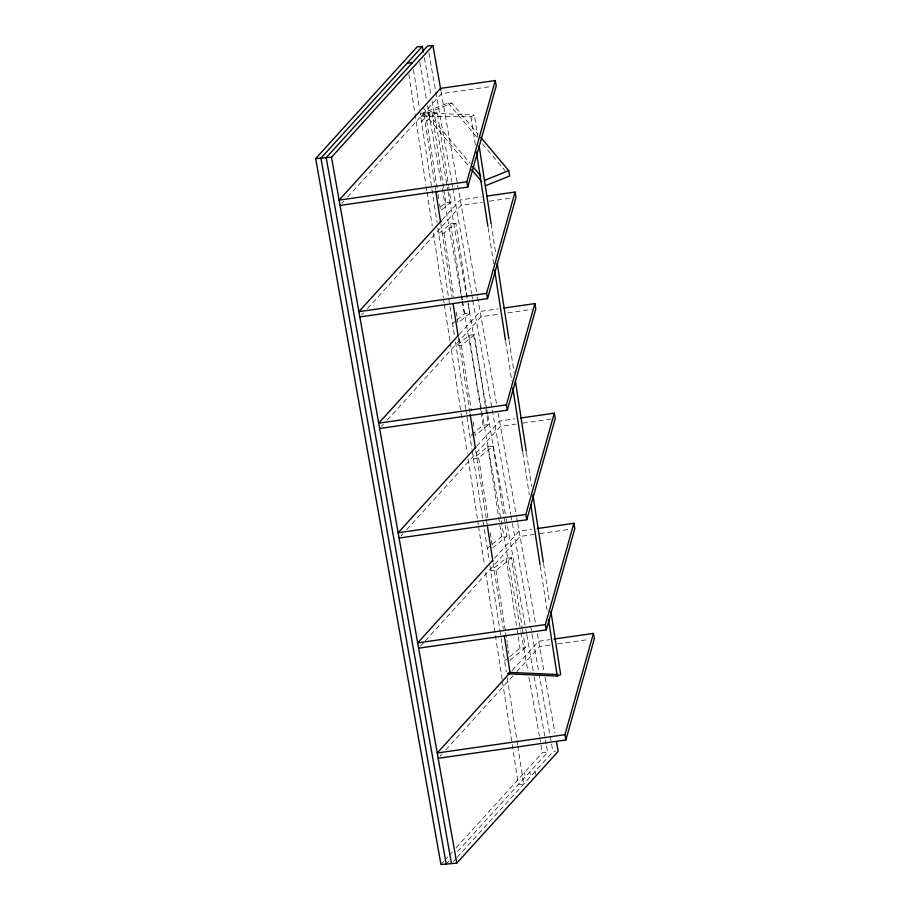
<?xml version="1.0" encoding="UTF-8"?>
<svg xmlns="http://www.w3.org/2000/svg" width="910" height="910" viewBox="0 0 910 910"><rect width="100%" height="100%" fill="white"/><g stroke="black" fill="none" stroke-linecap="round" stroke-linejoin="round"><path stroke-width="0.68" stroke-dasharray="4.55 3.41" d="M341.933 203.328L343.832 201.235M347.62 197.06L441.464 93.673L492.003 86.427M442.305 219.754L460.312 199.916L481.379 196.89M361.725 314.86L363.625 312.767M367.412 308.592L461.256 205.205L482.311 202.191M459.266 334.414L480.116 311.436L498.361 308.82M381.529 426.38L383.417 424.299M387.216 420.124L481.049 316.737L499.306 314.121M476.817 446.093L499.567 421.034L515.003 418.816M400.98 535.979L402.868 533.886M406.668 529.711L500.5 426.324L515.947 424.105M494.471 558.296L519.11 531.144L531.747 529.336M420.522 646.089L424.31 641.914M425.266 640.867L520.054 536.445L534.09 534.432M512.034 670.602L538.652 641.266L549.89 639.65M440.065 756.21L441.964 754.117M445.752 749.942L513.058 675.8M516.846 671.625L539.596 646.555L550.823 644.951M440.952 864.5L443.796 861.361M444.751 860.314L448.539 856.128M449.495 855.082L452.338 851.942M456.137 847.756L542.371 752.763L547.649 752.297L546.409 745.313M446.218 864.045L449.074 860.905M457.593 851.51L547.649 752.297M453.396 861.486L456.251 858.357M457.195 857.311L552.927 751.842L555.566 751.614M437.244 112.101L431.966 112.556L421.444 121.246L426.722 120.78L437.244 112.101L448.55 185.447M440.576 206.854L445.843 202.52L451.121 202.054L448.766 186.834M451.121 202.054L440.588 210.745L439.098 201.053M455.91 223.291L450.632 223.746L438.757 233.54L444.034 233.085L455.91 223.291L468.07 302.177M455.864 320.832L452.623 323.505L455.921 323.209M456.945 319.945L464.498 313.711L469.776 313.245L468.286 303.565M469.776 313.245L457.901 323.039L457.264 318.887M474.428 334.755L469.15 335.221L456.092 345.993L461.37 345.527L474.428 334.755L488.295 424.708L475.248 435.492L474.394 429.952M488.295 424.708L483.017 425.175L469.969 435.947L472.608 435.719M493.038 446.162L487.76 446.617L473.427 458.435L478.705 457.98L493.038 446.162L504.982 523.659M487.305 548.389L491.4 545.01M492.412 544.169L501.626 536.57L506.904 536.115L505.198 525.047M492.583 547.934L506.904 536.115M511.431 557.728L506.153 558.194L490.774 570.877L496.052 570.422L511.431 557.728L522.306 628.309M504.64 660.842L508.736 657.452M509.771 656.611L520.019 648.147L525.298 647.692L523.375 635.237M509.918 660.376L525.298 647.692M421.273 116.15L424.64 114.421L421.273 116.15L471.005 116.776L474.372 115.047L477.807 137.308M420.284 114.182L448.004 102.966L451.872 103.137L478.057 134.191M427.563 112.976L451.872 103.137M489.33 201.178L510.396 198.164M507.723 312.915L531.588 309.491M522.966 423.104L551.039 419.078M539.71 533.624L570.593 529.188M557.841 643.939L588.724 639.514M435.594 189.94L423.707 112.806L474.372 115.047M448.004 102.966L477.898 138.411M482.425 143.78L505.061 170.625M422.877 107.403L470.004 163.299M423.707 112.806L468.991 166.496M441.1 91.626L457.468 183.877M457.719 185.276L477.318 295.704M477.568 297.104L496.678 404.734M498.157 413.117L516.516 516.55M516.766 517.949L517.517 522.147M517.756 523.546L535.626 624.18M537.366 633.963L544.055 671.705M545.056 677.302L554.975 733.21M428.872 52.951L435.572 90.693M435.822 92.092L451.701 181.545M451.951 182.944L452.691 187.142M452.941 188.529L471.551 293.373M471.789 294.76L472.54 298.958M472.79 300.357L510.749 514.218M510.999 515.617L530.348 624.647M530.598 626.046L538.788 672.171M539.027 673.571L552.927 751.842M424.344 57.603L431.044 95.345M432.034 100.93L447.913 190.395M448.152 191.794L467.763 302.211M468.002 303.61L486.611 408.442M486.861 409.841L487.601 414.039M487.851 415.438L505.971 517.471M506.21 518.871L525.571 627.9M525.809 629.299L526.56 633.485M526.81 634.884L533.26 671.227M534.25 676.824L545.17 738.328M545.409 739.716L546.159 743.914M419.806 62.255L426.506 99.998M427.495 105.583L441.145 182.466M442.135 188.051L460.995 294.283M461.245 295.682L461.984 299.879M462.235 301.278L520.782 631.153M521.032 632.552L527.982 671.694M528.972 677.279L539.391 735.985M539.641 737.384L542.371 752.763M491.116 223.61L495.882 254.527M509.099 340.238L514.082 372.554M526.424 452.645L531.622 486.372M543.543 563.654L549.39 601.59M471.005 116.776L475.555 146.282M488.124 227.784L493.755 264.321M505.676 341.603L511.738 380.949M522.795 452.611L529.29 494.767M540.335 566.441L547.058 609.996M522.522 629.697L523.159 633.849M506.153 558.194L520.019 648.147M487.76 446.617L498.43 515.811M498.635 517.198L501.626 536.57M469.15 335.221L480.889 411.331M481.106 412.719L483.017 425.175M450.632 223.746L461.507 294.328M461.723 295.716L462.36 299.868M462.576 301.255L464.498 313.711M535.08 771.498L535.512 774.308M431.966 112.556L443.705 188.677M443.921 190.065L445.843 202.52M529.802 771.953L530.234 774.763M426.722 120.78L437.812 192.749M438.028 194.137L438.882 199.665M444.034 233.085L453.851 296.751M456.194 311.971L457.048 317.51M461.37 345.527L471.403 410.581M473.109 421.649L474.178 428.564M478.705 457.98L488.317 520.258M490.228 532.714L492.367 546.546M496.052 570.422L505.437 631.312M505.653 632.7L507.143 642.392M507.359 643.768L508.212 649.308M508.428 650.695L508.849 653.46M459.391 338.486L460.471 345.459M440.793 223.598L452.031 296.535M458.31 337.2L469.981 412.947M475.816 450.814L486.202 518.131M486.418 519.53L487.066 523.739M493.118 563.017L503.287 628.935M524.524 772.419L524.956 775.229M413.493 69.683L419.555 109.029M419.772 110.44L437.039 222.37M437.892 227.955L454.67 337.189M455.478 342.012L465.704 408.715M465.863 409.375L471.971 449.392M472.188 450.791L489.239 560.947M489.921 565.804L499.84 629.72M499.863 630.312L506.335 671.819M507.234 677.643L516.732 739.273M516.937 740.592L517.597 744.88M517.801 746.211L523.648 784.101L518.37 784.557L502.354 680.703M408.874 74.404L425.971 185.276M426.187 186.686L426.835 190.895M427.052 192.294L432.239 225.976M433.331 232.994L443.284 297.559M443.5 298.958L444.148 303.166M444.364 304.577L449.984 341.068M450.2 342.467L467.296 453.339M468.161 458.959L477.466 519.303M477.682 520.713L478.33 524.922M478.546 526.321L484.609 565.622M485.69 572.64L502.138 679.304"/><path stroke-width="1.36" d="M466.807 181.807L495.267 80.535L440.52 88.384L339.1 200.12L466.807 181.807L467.74 187.096L340.033 205.421M467.74 187.096L496.212 85.824L495.267 80.535M359.837 316.942L487.544 298.628L486.6 293.339L515.071 192.055L486.986 196.082M487.544 298.628L516.004 197.356L515.071 192.055M379.629 428.474L507.336 410.16L506.392 404.859L534.864 303.587L503.981 308.024M507.336 410.16L535.808 308.888L534.864 303.587M399.08 538.06L526.788 519.746L525.843 514.457L554.315 413.174L520.622 418.009M526.788 519.746L555.259 418.475L554.315 413.174M418.623 648.182L546.33 629.868L545.397 624.567L573.857 523.295L537.355 528.528M546.33 629.868L574.801 528.585L573.857 523.295M438.176 758.303L565.884 739.978L564.939 734.688L593.411 633.417L554.099 639.047M565.884 739.978L594.344 638.706L593.411 633.417M556.465 741.593L558.205 751.387L456.774 863.124L440.952 864.5L315.656 158.613L417.076 46.876L422.354 46.421L423.343 52.006M422.354 46.421L320.934 158.158L446.218 864.045M315.656 158.613L331.49 157.237L432.91 45.5L440.849 90.226M441.361 220.8L358.893 311.652L486.6 293.339M458.31 335.46L378.685 423.184L506.392 404.859M475.873 447.14L398.136 532.771L525.843 514.457M492.572 560.389L417.69 642.881L545.397 624.567M510.214 672.592L437.232 753.002L564.939 734.688M484.45 180.43L508.758 170.602L509.589 175.994L485.292 185.833M507.712 673.332L509.987 672.41L557.841 674.526M507.973 673.855L557.238 676.039L560.662 674.651L550.903 611.429M432.91 45.5L427.632 45.955L326.212 157.703L451.497 863.579M407.145 63.177L412.423 62.722M480.764 137.399L508.758 170.602M472.722 166.519L480.844 176.153M471.698 169.726L481.663 181.534M331.49 157.237L456.774 863.124M479.092 145.657L491.116 223.61M497.178 262.956L508.883 338.838M515.378 380.983L526.207 451.246M532.93 494.801L543.327 562.243M476.43 151.902L487.908 226.385M494.63 269.94L505.459 340.203M512.83 387.978L522.579 451.212M530.803 504.606L540.119 565.03M548.571 619.835L557.238 676.039M435.81 191.339L440.576 222.199M453.112 303.542L458.094 335.801M470.197 414.346L475.384 448.004M487.282 525.15L492.901 561.606M504.367 635.942L509.987 672.41"/></g></svg>
